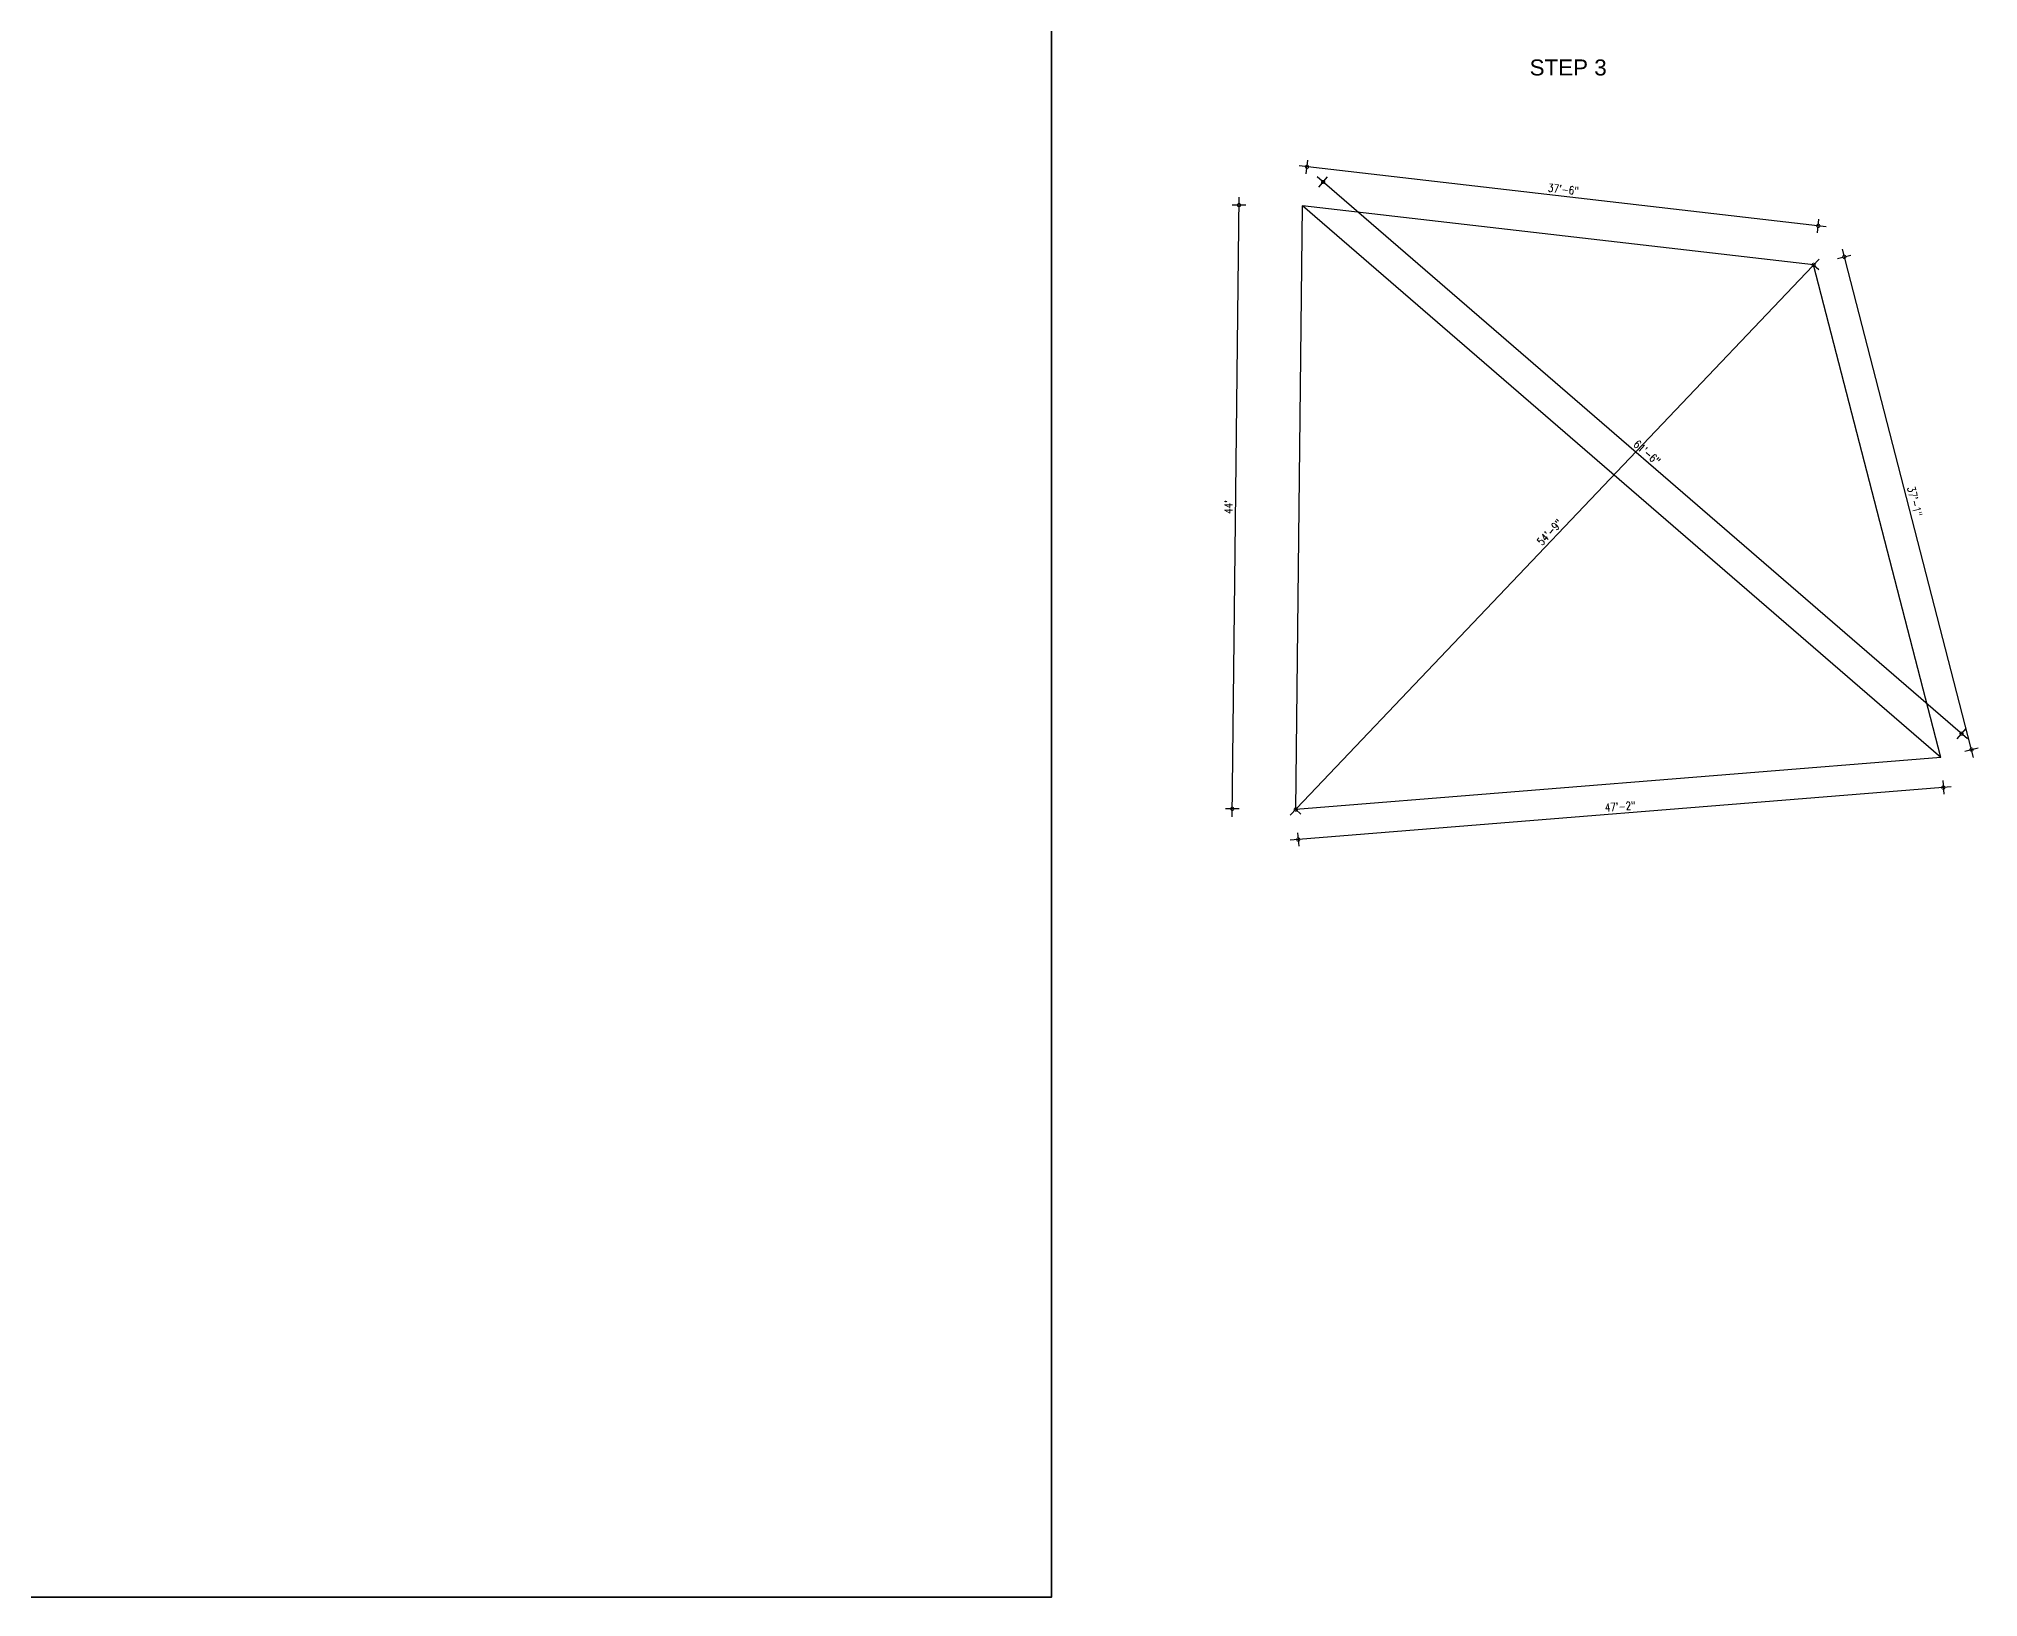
# Model space of a CAD drawing. Header units: inches. Extents: x 352731 to 371558, y -52658 to -39161.
# Drawn here: x 356974 to 358670, y -47954 to -46591 of the extents above; entities that cross this region are included whole.
import ezdxf

# ---------------------------------------------------------------- set-up
doc = ezdxf.new("R2010")
doc.units = ezdxf.units.IN
doc.header["$LTSCALE"] = 2
doc.header["$MEASUREMENT"] = 0
doc.header["$PDMODE"] = 34
doc.layers.get('0').update_dxf_attribs({"linetype": 'CONTINUOUS'})
doc.layers.get('DEFPOINTS').update_dxf_attribs({"color": 141, "linetype": 'CONTINUOUS'})
doc.layers.add('door', color=20, linetype='CONTINUOUS', lineweight=35)
doc.styles.add('ROMANS', font='Romans.shx', dxfattribs={"width": 0.8})
doc.styles.get("Standard").update_dxf_attribs({"font": 'ARIALN.TTF'})
doc.dimstyles.new('8 SCALE', dxfattribs={"dimscale": 0, "dimtxt": 7, "dimasz": 6, "dimexe": 6, "dimexo": 2, "dimgap": 2, "dimtad": 1, "dimdec": 0, "dimzin": 0, "dimdsep": 46, "dimlunit": 4, "dimtxsty": 'ROMANS', "dimblk": 'DOTSMALL', "dimcen": 0, "dimdle": 7, "dimclrd": 8, "dimclre": 8, "dimclrt": 3, "dimadec": 0, "dimazin": 0, "dimtfac": 1, "dimtdec": 0, "dimtofl": 0, "dimtmove": 2, "dimatfit": 3, "dimfxl": 6, "dimfxlon": 1, "dimtolj": 1, "dimtzin": 0, "dimarcsym": 0})

# ---------------------------------------------------------------- blocks, each defined once
blk = doc.blocks.new('_DOTSMALL')
at = {"color": 0, "linetype": 'ByBlock', "const_width": 0.5}
blk.add_lwpolyline([(-0.0625, 0, 1), (0.0625, 0, 1)], format="xyb", close=True, dxfattribs=at)
blk = doc.blocks.new('*D474')
at = {"color": 8, "lineweight": -2, "ltscale": 0.5, "transparency": 16777216}
for p, q in [((358537.2, -46755.2), (358076.3, -46702)), ((358082.5, -46708.8), (358083.9, -46696.9)), ((358529.6, -46760.4), (358530.9, -46748.5))]:
    blk.add_line(p, q, dxfattribs=at)
at = {"layer": 'DEFPOINTS', "color": 0, "ltscale": 0.5, "transparency": 16777216}
for p in [(358083.2, -46702.8), (358079.3, -46737), (358526.3, -46788.6)]:
    blk.add_point(p, dxfattribs=at)
at = {"color": 8, "lineweight": -2, "ltscale": 0.5, "transparency": 16777216, "xscale": 6, "yscale": 6, "zscale": 6}
for p, rotation in [((358083.2, -46702.8), 173.4156412186379), ((358530.3, -46754.4), 353.4156412186379)]:
    blk.add_blockref('_DOTSMALL', p, dxfattribs=dict(at, rotation=rotation))
at = {"color": 3, "ltscale": 0.5, "transparency": 16777216, "insert": (358307.4, -46722.5), "char_height": 7, "attachment_point": 5, "rotation": 353.4156, "style": 'ROMANS'}
blk.add_mtext('\\A1;37\'-6"', dxfattribs=at)
blk = doc.blocks.new('*D475')
at = {"color": 8, "lineweight": -2, "ltscale": 0.5, "transparency": 16777216}
for p, q in [((358547.3, -46783.1), (358558.9, -46780.1)), ((358666.2, -47219.3), (358551.4, -46774.9)), ((358658.6, -47214), (358670.2, -47211))]:
    blk.add_line(p, q, dxfattribs=at)
at = {"layer": 'DEFPOINTS', "color": 0, "ltscale": 0.5, "transparency": 16777216}
for p in [(358553.1, -46781.6), (358526.3, -46788.6), (358637.6, -47219.4)]:
    blk.add_point(p, dxfattribs=at)
at = {"color": 8, "lineweight": -2, "ltscale": 0.5, "transparency": 16777216, "xscale": 6, "yscale": 6, "zscale": 6}
for p, rotation in [((358553.1, -46781.6), 104.482138585315), ((358664.4, -47212.5), 284.4821385853149)]:
    blk.add_blockref('_DOTSMALL', p, dxfattribs=dict(at, rotation=rotation))
at = {"color": 3, "ltscale": 0.5, "transparency": 16777216, "insert": (358614.7, -46995.5), "char_height": 7, "attachment_point": 5, "rotation": 284.4821, "style": 'ROMANS'}
blk.add_mtext('\\A1;37\'-1"', dxfattribs=at)
blk = doc.blocks.new('*D476')
at = {"color": 8, "lineweight": -2, "ltscale": 0.5, "transparency": 16777216}
for p, q in [((358646.7, -47245.1), (358068.5, -47291.7)), ((358639.2, -47239.7), (358640.2, -47251.6)), ((358075, -47285.2), (358075.9, -47297.1))]:
    blk.add_line(p, q, dxfattribs=at)
at = {"layer": 'DEFPOINTS', "color": 0, "ltscale": 0.5, "transparency": 16777216}
for p in [(358637.6, -47219.4), (358073.4, -47264.9), (358075.5, -47291.2)]:
    blk.add_point(p, dxfattribs=at)
at = {"color": 8, "lineweight": -2, "ltscale": 0.5, "transparency": 16777216, "xscale": 6, "yscale": 6, "zscale": 6}
for p, rotation in [((358639.7, -47245.7), 4.61093881385768), ((358075.5, -47291.2), 184.6109388138577)]:
    blk.add_blockref('_DOTSMALL', p, dxfattribs=dict(at, rotation=rotation))
at = {"color": 3, "ltscale": 0.5, "transparency": 16777216, "insert": (358357.1, -47262.3), "char_height": 7, "attachment_point": 5, "rotation": 4.6109, "style": 'ROMANS'}
blk.add_mtext('\\A1;47\'-2"', dxfattribs=at)
blk = doc.blocks.new('*D477')
at = {"color": 8, "lineweight": -2, "ltscale": 0.5, "transparency": 16777216}
for p, q in [((358017.7, -47271.3), (358023.8, -46729.3)), ((358029.7, -46736.4), (358017.7, -46736.3)), ((358023.8, -47264.4), (358011.8, -47264.2))]:
    blk.add_line(p, q, dxfattribs=at)
at = {"layer": 'DEFPOINTS', "color": 0, "ltscale": 0.5, "transparency": 16777216}
for p in [(358023.7, -46736.3), (358079.3, -46737), (358073.4, -47264.9)]:
    blk.add_point(p, dxfattribs=at)
at = {"color": 8, "lineweight": -2, "ltscale": 0.5, "transparency": 16777216, "xscale": 6, "yscale": 6, "zscale": 6}
for p, rotation in [((358023.7, -46736.3), 89.35652801203919), ((358017.8, -47264.3), 269.3565280120392)]:
    blk.add_blockref('_DOTSMALL', p, dxfattribs=dict(at, rotation=rotation))
at = {"color": 3, "ltscale": 0.5, "transparency": 16777216, "insert": (358014.6, -47000.3), "char_height": 7, "attachment_point": 5, "rotation": 89.3565, "style": 'ROMANS'}
blk.add_mtext("\\A1;44'", dxfattribs=at)
blk = doc.blocks.new('*D478')
at = {"color": 8, "lineweight": -2, "ltscale": 0.5, "transparency": 16777216}
for p, q in [((358660.9, -47203.1), (358092, -46711.5)), ((358093.4, -46720.6), (358101.2, -46711.6)), ((358651.7, -47203.1), (358659.6, -47194))]:
    blk.add_line(p, q, dxfattribs=at)
at = {"layer": 'DEFPOINTS', "color": 0, "ltscale": 0.5, "transparency": 16777216}
for p in [(358097.3, -46716.1), (358079.3, -46737), (358637.6, -47219.4)]:
    blk.add_point(p, dxfattribs=at)
at = {"color": 8, "lineweight": -2, "ltscale": 0.5, "transparency": 16777216, "xscale": 6, "yscale": 6, "zscale": 6}
for p, rotation in [((358097.3, -46716.1), 139.1686059417734), ((358655.6, -47198.6), 319.1686059417734)]:
    blk.add_blockref('_DOTSMALL', p, dxfattribs=dict(at, rotation=rotation))
at = {"color": 3, "ltscale": 0.5, "transparency": 16777216, "insert": (358380.5, -46952.7), "char_height": 7, "attachment_point": 5, "rotation": 319.1686, "style": 'ROMANS'}
blk.add_mtext('\\A1;61\'-6"', dxfattribs=at)
blk = doc.blocks.new('*D479')
at = {"color": 8, "lineweight": -2, "ltscale": 0.5, "transparency": 16777216}
for p, q in [((358068.5, -47270), (358531.1, -46783.5)), ((358526.3, -46788.6), (358530.7, -46792.7)), ((358073.4, -47264.9), (358077.7, -47269.1))]:
    blk.add_line(p, q, dxfattribs=at)
at = {"layer": 'DEFPOINTS', "color": 0, "ltscale": 0.5, "transparency": 16777216}
for p in [(358526.3, -46788.6), (358526.3, -46788.6), (358073.4, -47264.9)]:
    blk.add_point(p, dxfattribs=at)
at = {"color": 8, "lineweight": -2, "ltscale": 0.5, "transparency": 16777216, "xscale": 6, "yscale": 6, "zscale": 6}
for p, rotation in [((358526.3, -46788.6), 46.44271041382918), ((358073.4, -47264.9), 226.4427104138292)]:
    blk.add_blockref('_DOTSMALL', p, dxfattribs=dict(at, rotation=rotation))
at = {"color": 3, "ltscale": 0.5, "transparency": 16777216, "insert": (358295.4, -47022.5), "char_height": 7, "attachment_point": 5, "rotation": 46.4427, "style": 'ROMANS'}
blk.add_mtext('\\A1;54\'-9"', dxfattribs=at)

msp = doc.modelspace()

# ---------------------------------------------------------------- linework, layer by layer
at = {"ltscale": 0.5}
for p, q in [((358073.4, -47264.9), (358079.3, -46737)), ((358526.3, -46788.6), (358079.3, -46737)), ((358637.6, -47219.4), (358079.3, -46737)), ((358637.6, -47219.4), (358526.3, -46788.6)), ((358637.6, -47219.4), (358073.4, -47264.9))]:
    msp.add_line(p, q, dxfattribs=at)
msp.add_lwpolyline([(352730.7, -44350.1), (357859.7, -44350.1), (357859.7, -47953.9), (352730.7, -47953.9)], close=True, dxfattribs=at)
at = {"layer": 'door', "color": 3, "ltscale": 0.5}
msp.add_lwpolyline([(355295.2, -44350.1), (357859.7, -44350.1), (357859.7, -47953.9), (355295.2, -47953.9)], close=True, dxfattribs=at)

# ---------------------------------------------------------------- texts
at = {"color": 7, "linetype": 'ByBlock', "lineweight": 5, "insert": (358311.6, -46616), "char_height": 14, "width": 235.547, "attachment_point": 5}
msp.add_mtext('{\\fArial CE|b0|i0|c0|p34;STEP 3}', dxfattribs=at)

# ---------------------------------------------------------------- dimensions: what is measured, and where the dimension line sits
at = {"ltscale": 0.5}
for p1, p2, distance, picture, middle in [((358526.3, -46788.6), (358079.3, -46737), -34.3, '*D474', (358307.4, -46722.5)), ((358637.6, -47219.4), (358079.3, -46737), -27.6, '*D478', (358380.5, -46952.7)), ((358073.4, -47264.9), (358079.3, -46737), 55.5, '*D477', (358014.6, -47000.3)), ((358637.6, -47219.4), (358526.3, -46788.6), -27.7, '*D475', (358614.7, -46995.5)), ((358073.4, -47264.9), (358526.3, -46788.6), 0, '*D479', (358295.4, -47022.5)), ((358637.6, -47219.4), (358073.4, -47264.9), 26.3, '*D476', (358357.1, -47262.3))]:
    dim = msp.add_aligned_dim(p1=p1, p2=p2, distance=distance, dimstyle='8 SCALE', override={"dimscale": 1}, dxfattribs=at)
    dim.commit()
    dim.dimension.update_dxf_attribs({"geometry": picture, "text_midpoint": middle})

doc.saveas('drawing.dxf')
